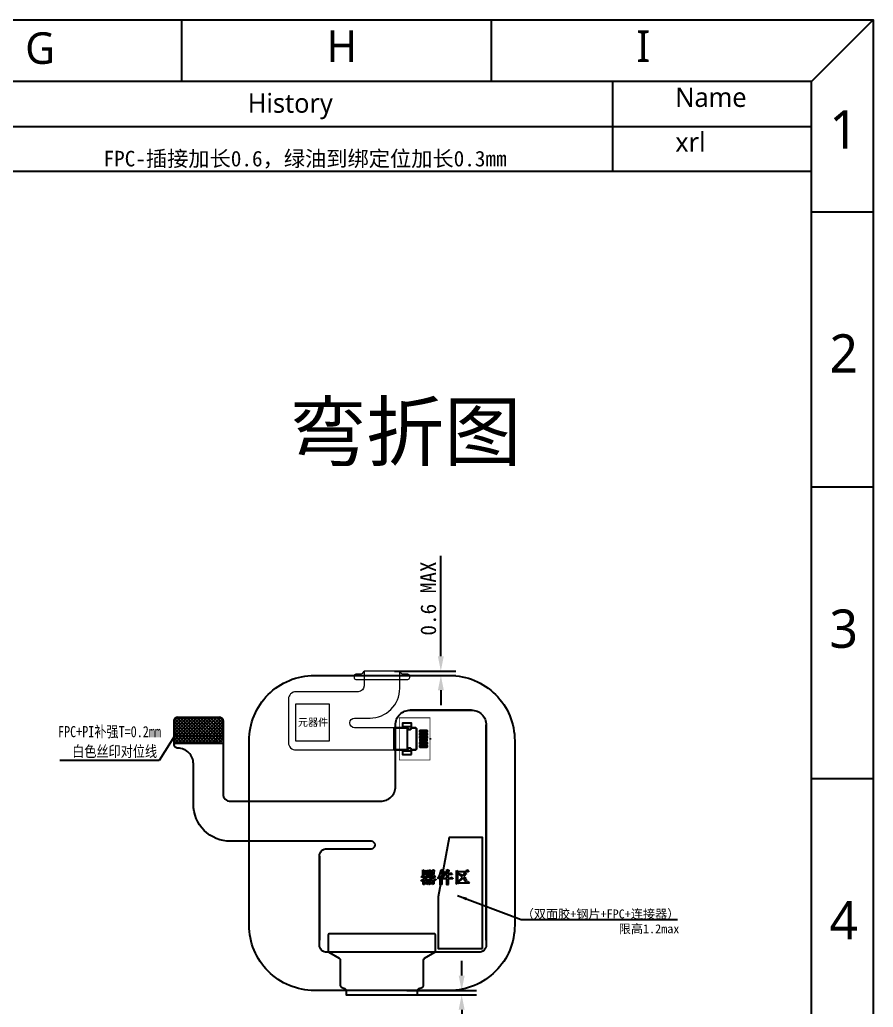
# Model space of a CAD drawing. Header units: millimetres. Extents: x 3387 to 5440, y -3014 to -2537.
# Drawn here: x 4580.7 to 4695.8, y -2670.4 to -2537.2 of the extents above; entities that cross this region are included whole.
import ezdxf

# ---------------------------------------------------------------- set-up
doc = ezdxf.new("R2010")
doc.units = ezdxf.units.MM
for name, color, linetype in [('03___PRT_ALL_CURVES', 7, 'Continuous'), ('06 Cutline', 4, 'Continuous'), ('7_ALL_FEATURES', 7, 'Continuous'), ('BOT', 5, 'Continuous'), ('dim', 3, 'Continuous'), ('FPC-LCM', 30, 'Continuous'), ('LCD', 4, 'Continuous')]:
    doc.layers.add(name, color=color, linetype=linetype)
doc.layers.add('FPC', color=50, linetype='Continuous', lineweight=5)
doc.styles.add('Arial', font='arial.ttf')
doc.styles.add('NOTE', font='ROMANS.shx', dxfattribs={"width": 0.8, "bigfont": 'EXTFONT.shx'})
doc.styles.add('RD', font='ROMAND.shx', dxfattribs={"width": 0.8})
doc.styles.get("Standard").update_dxf_attribs({"font": ''})
doc.styles.add('WMF-ARIAL0', font='')
doc.styles.add('宋体', font='')
doc.styles.add('汉字', font='')
doc.styles.get('Standard').set_extended_font_data('NSimSun')
doc.styles.get('WMF-ARIAL0').set_extended_font_data('Microsoft YaHei')
doc.styles.get('宋体').set_extended_font_data('SimSun')
doc.styles.get('汉字').set_extended_font_data('SimSun')
doc.dimstyles.new('DIM', dxfattribs={"dimtxt": 0.8, "dimasz": 0.8, "dimexe": 0, "dimexo": 0.5, "dimgap": 0.11, "dimtad": 0, "dimzin": 1, "dimdsep": 46, "dimtxsty": 'RD', "dimcen": 0, "dimclrd": 256, "dimclre": 256, "dimclrt": 256, "dimadec": 0, "dimazin": 0, "dimtm": 1e-09, "dimtfac": 1, "dimtofl": 0, "dimtmove": 0, "dimatfit": 3, "dimfxl": 1, "dimlwe": -1, "dimarcsym": 0})
doc.dimstyles.new('STANDARD$0', dxfattribs={"dimtxt": 2.1, "dimasz": 2, "dimexe": 2, "dimexo": 0.1, "dimtad": 1, "dimdec": 5, "dimrnd": 0.005, "dimdsep": 46, "dimtxsty": '宋体', "dimblk": '_FILLED', "dimblk1": '_FILLED', "dimblk2": '_FILLED', "dimcen": 0.09, "dimclrd": 3, "dimclre": 3, "dimclrt": 3, "dimadec": 0, "dimazin": 0, "dimtol": 1, "dimtp": 1e-05, "dimtm": 1e-05, "dimtfac": 1, "dimtdec": 5, "dimtofl": 0, "dimtmove": 0, "dimatfit": 3, "dimldrblk": '_FILLED', "dimfxl": 1, "dimtolj": 1, "dimarcsym": 0})
doc.dimstyles.new('STANDARD$7', dxfattribs={"dimtxt": 1.5, "dimasz": 1.25, "dimexe": 0.25, "dimexo": 0.25, "dimgap": 0.25, "dimtad": 0, "dimzin": 0, "dimdsep": 46, "dimtxsty": 'NOTE', "dimcen": 0.5, "dimclrd": 256, "dimclre": 5, "dimclrt": 256, "dimazin": 0, "dimtfac": 1, "dimtmove": 0, "dimatfit": 1, "dimfxl": 1, "dimtolj": 1, "dimtzin": 0, "dimarcsym": 0})

# ---------------------------------------------------------------- blocks, each defined once
blk = doc.blocks.new('gfc')
at = {"linetype": 'ByBlock'}
for p, q in [((4092.8, -2731.08), (4092.8, -2727.76)), ((4095.9, -2729.51), (4095.9, -2729.34))]:
    blk.add_line(p, q, dxfattribs=at)
at = {"layer": '7_ALL_FEATURES', "color": 7, "linetype": 'Continuous', "const_width": 0.1}
blk.add_lwpolyline([(4091.75, -2726.58), (4095.9, -2726.58), (4095.9, -2732.26), (4091.75, -2732.26)], close=True, dxfattribs=at)
at = {"layer": 'BOT', "color": 40}
for points in [[(4093.4, -2727.32), (4093.4, -2727.76), (4092.2, -2727.76), (4092.2, -2727.32)], [(4095.5, -2728.54), (4095.5, -2728.31), (4094.5, -2728.31), (4094.5, -2728.54)], [(4095.5, -2728.31), (4095.5, -2728.54), (4094.5, -2728.54), (4094.5, -2728.31)], [(4095.5, -2728.94), (4095.5, -2728.71), (4094.5, -2728.71), (4094.5, -2728.94)], [(4095.5, -2728.71), (4095.5, -2728.94), (4094.5, -2728.94), (4094.5, -2728.71)], [(4095.5, -2729.11), (4095.5, -2729.34), (4094.5, -2729.34), (4094.5, -2729.11)], [(4095.5, -2729.74), (4095.5, -2729.51), (4094.5, -2729.51), (4094.5, -2729.74)], [(4095.5, -2729.51), (4095.5, -2729.74), (4094.5, -2729.74), (4094.5, -2729.51)], [(4095.5, -2730.14), (4095.5, -2729.91), (4094.5, -2729.91), (4094.5, -2730.14)], [(4095.5, -2729.91), (4095.5, -2730.14), (4094.5, -2730.14), (4094.5, -2729.91)], [(4095.5, -2730.54), (4095.5, -2730.31), (4094.5, -2730.31), (4094.5, -2730.54)], [(4095.5, -2730.31), (4095.5, -2730.54), (4094.5, -2730.54), (4094.5, -2730.31)], [(4093.4, -2731.08), (4093.4, -2731.52), (4092.2, -2731.52), (4092.2, -2731.08)]]:
    blk.add_lwpolyline(points, close=True, dxfattribs=at)
blk = doc.blocks.new('_FILLED')
at = {"color": 0, "linetype": 'ByBlock'}
blk.add_solid([(0, 0), (-1, 0.2), (-1, -0.2)], dxfattribs=at)
blk = doc.blocks.new('*D363')
at = {"color": 4, "linetype": 'ByBlock', "lineweight": -2}
for p, q in [((4637.49, -2623.08), (4637.49, -2609.53)), ((4631.22, -2625.08), (4639.49, -2625.08)), ((4631.22, -2625.68), (4639.49, -2625.68)), ((4637.49, -2627.68), (4637.49, -2629.68))]:
    blk.add_line(p, q, dxfattribs=at)
at = {"layer": 'Defpoints', "color": 0, "linetype": 'ByBlock'}
for p in [(4631.12, -2625.08), (4631.12, -2625.68), (4637.49, -2625.08)]:
    blk.add_point(p, dxfattribs=at)
at = {"color": 4, "linetype": 'ByBlock', "lineweight": -2, "xscale": 2, "yscale": 2, "zscale": 2}
for p, rotation in [((4637.49, -2625.08), 270), ((4637.49, -2625.68), 90)]:
    blk.add_blockref('_FILLED', p, dxfattribs=dict(at, rotation=rotation))
at = {"color": 4, "linetype": 'ByBlock', "insert": (4635.81, -2615.3), "char_height": 2.1, "attachment_point": 5, "rotation": 90, "style": '宋体'}
blk.add_mtext('\\A1;0.6 MAX', dxfattribs=at)
blk = doc.blocks.new('*D364')
at = {"color": 4, "linetype": 'ByBlock', "lineweight": -2}
for p, q in [((4640.3, -2666.17), (4640.3, -2664.17)), ((4632.88, -2668.17), (4642.3, -2668.17)), ((4632.88, -2668.77), (4642.3, -2668.77)), ((4640.3, -2670.77), (4640.3, -2684.95))]:
    blk.add_line(p, q, dxfattribs=at)
at = {"layer": 'Defpoints', "color": 0, "linetype": 'ByBlock'}
for p in [(4632.78, -2668.17), (4632.78, -2668.77), (4640.3, -2668.77)]:
    blk.add_point(p, dxfattribs=at)
at = {"color": 4, "linetype": 'ByBlock', "lineweight": -2, "xscale": 2, "yscale": 2, "zscale": 2}
for p, rotation in [((4640.3, -2668.17), 270), ((4640.3, -2668.77), 90)]:
    blk.add_blockref('_FILLED', p, dxfattribs=dict(at, rotation=rotation))
at = {"color": 4, "linetype": 'ByBlock', "insert": (4638.62, -2679.18), "char_height": 2.1, "attachment_point": 5, "rotation": 90, "style": '宋体'}
blk.add_mtext('\\A1;0.6 MAX', dxfattribs=at)

msp = doc.modelspace()

# ---------------------------------------------------------------- hatches: boundary and pattern name
at = {"linetype": 'ByBlock'}
h = msp.add_hatch(dxfattribs=at)
h.set_pattern_fill('ANSI37', color=5, scale=0.1, style=0)
h.set_pattern_definition([(45, (743.3053, -294.92453), (-0.224506403, 0.224506403), []), (135, (743.3053, -294.92453), (-0.224506403, -0.224506403), [])])
h.paths.add_polyline_path([(4602.009158, -2631.310803, 0.4142135624), (4601.509158, -2631.810803), (4601.509158, -2633.860827), (4608.109158, -2633.860827), (4608.109158, -2631.810803, 0.4142135624), (4607.609158, -2631.310803)])
h.paths.add_polyline_path([(4601.509158, -2633.860827), (4601.509158, -2634.310803, 0.3563939587), (4601.909158, -2634.800701), (4607.709158, -2634.800701, 0.3563939588), (4608.109158, -2634.310803), (4608.109158, -2633.860827)])
h.paths.add_polyline_path([(4606.877206, -2633.951233), (4607.723074, -2633.951233), (4607.723074, -2634.712208), (4606.877206, -2634.712208)], flags=24)
h.paths.add_polyline_path([(4601.712339, -2633.946013), (4602.140518, -2633.946013), (4602.140518, -2634.706988), (4601.712339, -2634.706988)], flags=24)
at = {"layer": 'FPC', "lineweight": 5}
h = msp.add_hatch(color=255, dxfattribs=at)
h.dxf.hatch_style = 1
h.paths.add_polyline_path([(4608.109158, -2633.860827), (4601.509158, -2633.860827), (4601.509158, -2633.760827), (4608.109158, -2633.760827)])

# ---------------------------------------------------------------- linework, layer by layer
for p, q in [((4687.470843, -2557.669622), (4550.57294, -2557.669622)), ((4601.509143, -2634.800699), (4608.109141, -2634.800701))]:
    msp.add_line(p, q)
msp.add_lwpolyline([(4687.470843, -2787.156909), (4687.470843, -2545.57006), (4325.130308, -2545.57006), (4316.777824, -2537.217576), (4695.823326, -2537.217576), (4695.823326, -2795.509393)], close=True)
at = {"linetype": 'ByBlock'}
for points in [[(4602.522799, -2537.217576), (4602.522799, -2545.57006)], [(4644.285218, -2537.217576), (4644.285218, -2545.57006)], [(4687.470843, -2563.113024), (4695.823326, -2563.113024)], [(4687.470843, -2600.245585), (4695.823326, -2600.245585)], [(4687.470843, -2639.594265), (4695.823326, -2639.594265)]]:
    msp.add_lwpolyline(points, dxfattribs=at)
for points in [[(4687.470843, -2545.57006), (4695.823326, -2537.217576)], [(4660.695069, -2557.669622), (4660.695069, -2545.57006)], [(4550.57294, -2551.619841), (4687.470843, -2551.619841)]]:
    msp.add_lwpolyline(points)
msp.add_lwpolyline([(4631.212927, -2635.727421), (4633.012927, -2635.727421), (4633.012927, -2635.679731, -0.4142135624), (4633.212927, -2635.479731), (4633.312927, -2635.479731, -0.4142135624), (4633.512927, -2635.679731), (4633.512927, -2635.727421), (4634.062927, -2635.727421, 0.4142135624), (4634.212927, -2635.577421), (4634.212927, -2632.877421, 0.4142135624), (4634.062927, -2632.727421), (4633.512927, -2632.727421), (4633.512927, -2632.775111, -0.4142135624), (4633.312927, -2632.975111), (4633.212927, -2632.975111, -0.4142135624), (4633.012927, -2632.775111), (4633.012927, -2632.727421), (4631.212927, -2632.727421), (4631.212927, -2635.727421), (4631.212927, -2632.727421), (4633.012927, -2632.727421), (4633.012927, -2632.775111, 0.4142135624), (4633.212927, -2632.975111), (4633.312927, -2632.975111, 0.4142135624), (4633.512927, -2632.775111), (4633.512927, -2632.727421), (4634.062927, -2632.727421, -0.4142135624), (4634.212927, -2632.877421), (4634.212927, -2635.577421, -0.4142135624), (4634.062927, -2635.727421), (4633.512927, -2635.727421), (4633.512927, -2635.679731, 0.4142135624), (4633.312927, -2635.479731), (4633.212927, -2635.479731, 0.4142135624), (4633.012927, -2635.679731), (4633.012927, -2635.727421)], format="xyb", close=True)
at = {"layer": '03___PRT_ALL_CURVES', "color": 4, "linetype": 'Continuous'}
for p, q in [((4635.057303, -2651.920583), (4635.240636, -2652.030583)), ((4635.057303, -2652.653916), (4635.057303, -2651.920583)), ((4635.240636, -2652.030583), (4635.497303, -2652.030583)), ((4635.240636, -2652.103916), (4635.497303, -2652.103916)), ((4635.240636, -2652.433916), (4635.240636, -2652.103916)), ((4635.497303, -2652.433916), (4635.240636, -2652.433916)), ((4635.497303, -2652.030583), (4635.533969, -2651.95725)), ((4635.497303, -2652.103916), (4635.497303, -2652.433916)), ((4635.533969, -2651.95725), (4635.570636, -2651.95725)), ((4635.570636, -2651.95725), (4635.717303, -2652.06725)), ((4635.717303, -2652.103916), (4635.643969, -2652.140583)), ((4635.643969, -2652.140583), (4635.643969, -2652.50725)), ((4635.717303, -2652.06725), (4635.717303, -2652.103916)), ((4635.900636, -2651.920583), (4636.120636, -2652.030583)), ((4635.900636, -2652.543916), (4635.900636, -2651.920583)), ((4636.08397, -2652.103916), (4636.377303, -2652.103916)), ((4636.08397, -2652.433916), (4636.08397, -2652.103916)), ((4636.377303, -2652.433916), (4636.08397, -2652.433916)), ((4636.120636, -2652.030583), (4636.340636, -2652.030583)), ((4636.340636, -2652.030583), (4636.413969, -2651.883916)), ((4636.377303, -2652.103916), (4636.377303, -2652.433916)), ((4636.413969, -2651.883916), (4636.450636, -2651.883916)), ((4636.450636, -2651.883916), (4636.633969, -2652.030583)), ((4636.633969, -2652.06725), (4636.560636, -2652.140583)), ((4636.560636, -2652.140583), (4636.560636, -2652.50725)), ((4636.633969, -2652.030583), (4636.633969, -2652.06725)), ((4637.293969, -2652.690583), (4637.440636, -2652.250583)), ((4637.440636, -2652.250583), (4637.550636, -2651.84725)), ((4637.697303, -2652.06725), (4637.513969, -2652.50725)), ((4637.550636, -2651.84725), (4637.770636, -2651.95725)), ((4637.770636, -2651.993916), (4637.697303, -2652.06725)), ((4637.697303, -2652.983916), (4637.953969, -2652.103916)), ((4637.770636, -2651.95725), (4637.770636, -2651.993916)), ((4637.953969, -2652.103916), (4638.137303, -2652.213916)), ((4638.100636, -2652.28725), (4638.027303, -2652.433916)), ((4638.027303, -2652.433916), (4638.28397, -2652.433916)), ((4638.137303, -2652.250583), (4638.100636, -2652.28725)), ((4638.137303, -2652.213916), (4638.137303, -2652.250583)), ((4638.28397, -2651.84725), (4638.577303, -2651.95725)), ((4638.28397, -2652.433916), (4638.28397, -2651.84725)), ((4638.50397, -2652.103916), (4638.467303, -2652.433916)), ((4638.467303, -2652.433916), (4638.723969, -2652.433916)), ((4638.577303, -2651.993916), (4638.50397, -2652.103916)), ((4638.577303, -2651.95725), (4638.577303, -2651.993916)), ((4638.723969, -2652.433916), (4638.833969, -2652.323916)), ((4638.833969, -2652.323916), (4638.870636, -2652.323916)), ((4638.870636, -2652.323916), (4639.017303, -2652.50725)), ((4639.603969, -2651.993916), (4639.787303, -2652.103916)), ((4639.603969, -2653.60725), (4639.603969, -2651.993916)), ((4641.217303, -2652.17725), (4639.750636, -2652.17725)), ((4639.750636, -2652.17725), (4639.750636, -2653.643916)), ((4639.787303, -2652.103916), (4640.887303, -2652.103916)), ((4639.860636, -2652.39725), (4639.897303, -2652.39725)), ((4639.860636, -2652.433916), (4639.860636, -2652.39725)), ((4640.080636, -2652.61725), (4639.860636, -2652.433916)), ((4639.897303, -2652.39725), (4640.227303, -2652.543916)), ((4640.483969, -2652.72725), (4640.740636, -2652.250583)), ((4640.740636, -2652.250583), (4640.923969, -2652.433916)), ((4640.887303, -2652.103916), (4641.033969, -2651.920583)), ((4640.923969, -2652.433916), (4640.887303, -2652.470583)), ((4641.033969, -2651.920583), (4641.070636, -2651.920583)), ((4641.070636, -2651.920583), (4641.217303, -2652.140583)), ((4641.217303, -2652.140583), (4641.217303, -2652.17725)), ((4634.800636, -2653.38725), (4635.130636, -2653.16725)), ((4634.837303, -2653.38725), (4634.800636, -2653.38725)), ((4634.837303, -2652.800583), (4635.533969, -2652.800583)), ((4634.873969, -2652.873916), (4634.837303, -2652.800583)), ((4635.093969, -2653.313916), (4634.837303, -2653.38725)), ((4635.460636, -2652.873916), (4634.873969, -2652.873916)), ((4635.093969, -2652.653916), (4635.057303, -2652.653916)), ((4635.240636, -2652.61725), (4635.093969, -2652.653916)), ((4635.093969, -2653.900583), (4635.093969, -2653.313916)), ((4635.130636, -2653.16725), (4635.313969, -2653.020583)), ((4635.497303, -2652.50725), (4635.240636, -2652.50725)), ((4635.240636, -2652.50725), (4635.240636, -2652.61725)), ((4635.277303, -2653.313916), (4635.533969, -2653.313916)), ((4635.277303, -2653.643916), (4635.277303, -2653.313916)), ((4635.533969, -2653.643916), (4635.277303, -2653.643916)), ((4635.533969, -2653.71725), (4635.277303, -2653.71725)), ((4635.277303, -2653.71725), (4635.277303, -2653.863916)), ((4635.313969, -2653.020583), (4635.460636, -2652.873916)), ((4635.460636, -2653.05725), (4635.313969, -2653.240583)), ((4635.313969, -2653.240583), (4635.497303, -2653.240583)), ((4635.643969, -2652.873916), (4635.460636, -2653.05725)), ((4635.497303, -2652.580583), (4635.497303, -2652.50725)), ((4635.533969, -2652.580583), (4635.497303, -2652.580583)), ((4635.497303, -2653.240583), (4635.570636, -2653.130583)), ((4635.533969, -2652.800583), (4635.680636, -2652.470583)), ((4635.643969, -2652.50725), (4635.533969, -2652.580583)), ((4635.533969, -2653.313916), (4635.533969, -2653.643916)), ((4635.533969, -2653.82725), (4635.533969, -2653.71725)), ((4635.570636, -2653.130583), (4635.607303, -2653.130583)), ((4635.607303, -2653.130583), (4635.753969, -2653.27725)), ((4635.97397, -2652.873916), (4635.643969, -2652.873916)), ((4635.680636, -2652.470583), (4635.900636, -2652.580583)), ((4635.753969, -2653.313916), (4635.680636, -2653.350583)), ((4635.680636, -2653.350583), (4635.680636, -2653.790583)), ((4635.900636, -2652.61725), (4635.717303, -2652.800583)), ((4635.717303, -2652.800583), (4636.19397, -2652.800583)), ((4635.753969, -2653.27725), (4635.753969, -2653.313916)), ((4635.86397, -2653.130583), (4636.047303, -2653.240583)), ((4635.86397, -2653.863916), (4635.86397, -2653.130583)), ((4635.937303, -2652.580583), (4635.900636, -2652.543916)), ((4635.900636, -2652.580583), (4635.900636, -2652.61725)), ((4635.97397, -2652.580583), (4635.937303, -2652.580583)), ((4636.010636, -2652.61725), (4635.97397, -2652.580583)), ((4636.120636, -2653.05725), (4635.97397, -2652.873916)), ((4636.120636, -2652.763916), (4636.010636, -2652.61725)), ((4636.047303, -2653.240583), (4636.30397, -2653.240583)), ((4636.047303, -2653.313916), (4636.30397, -2653.313916)), ((4636.047303, -2653.643916), (4636.047303, -2653.313916)), ((4636.30397, -2653.643916), (4636.047303, -2653.643916)), ((4636.30397, -2653.71725), (4636.047303, -2653.71725)), ((4636.047303, -2653.71725), (4636.047303, -2653.82725)), ((4636.377303, -2652.50725), (4636.08397, -2652.50725)), ((4636.08397, -2652.50725), (4636.08397, -2652.543916)), ((4636.08397, -2652.543916), (4636.267303, -2652.61725)), ((4636.19397, -2652.800583), (4636.120636, -2652.763916)), ((4636.743969, -2652.873916), (4636.120636, -2652.873916)), ((4636.120636, -2652.873916), (4636.230636, -2652.983916)), ((4636.30397, -2653.240583), (4636.120636, -2653.05725)), ((4636.230636, -2652.983916), (4636.377303, -2653.05725)), ((4636.267303, -2652.61725), (4636.267303, -2652.800583)), ((4636.267303, -2652.800583), (4636.450636, -2652.800583)), ((4636.30397, -2653.313916), (4636.30397, -2653.643916)), ((4636.30397, -2653.82725), (4636.30397, -2653.71725)), ((4636.377303, -2652.580583), (4636.377303, -2652.50725)), ((4636.413969, -2652.61725), (4636.377303, -2652.580583)), ((4636.377303, -2653.05725), (4636.560636, -2653.130583)), ((4636.560636, -2652.50725), (4636.413969, -2652.61725)), ((4636.450636, -2652.800583), (4636.560636, -2652.653916)), ((4636.633969, -2653.38725), (4636.523969, -2653.313916)), ((4636.523969, -2653.313916), (4636.523969, -2653.790583)), ((4636.560636, -2652.653916), (4636.780636, -2652.83725)), ((4636.560636, -2653.130583), (4636.817303, -2653.16725)), ((4636.670636, -2653.313916), (4636.633969, -2653.38725)), ((4636.707303, -2653.27725), (4636.670636, -2653.313916)), ((4636.817303, -2653.240583), (4636.707303, -2653.27725)), ((4636.780636, -2652.83725), (4636.743969, -2652.873916)), ((4636.817303, -2653.16725), (4636.817303, -2653.240583)), ((4637.073969, -2653.05725), (4637.293969, -2652.690583)), ((4637.110636, -2653.093916), (4637.073969, -2653.05725)), ((4637.330636, -2652.873916), (4637.110636, -2653.093916)), ((4637.40397, -2652.72725), (4637.330636, -2652.873916)), ((4637.40397, -2653.93725), (4637.40397, -2652.72725)), ((4637.513969, -2652.50725), (4637.62397, -2652.580583)), ((4637.62397, -2652.580583), (4637.62397, -2653.863916)), ((4637.62397, -2653.020583), (4638.28397, -2653.020583)), ((4637.660636, -2653.093916), (4637.62397, -2653.020583)), ((4638.28397, -2653.093916), (4637.660636, -2653.093916)), ((4637.733969, -2652.983916), (4637.697303, -2652.983916)), ((4637.880636, -2652.763916), (4637.733969, -2652.983916)), ((4637.990636, -2652.543916), (4637.880636, -2652.763916)), ((4638.28397, -2652.543916), (4637.990636, -2652.543916)), ((4638.28397, -2653.020583), (4638.28397, -2652.543916)), ((4638.28397, -2653.93725), (4638.28397, -2653.093916)), ((4639.017303, -2652.543916), (4638.467303, -2652.543916)), ((4638.467303, -2652.543916), (4638.467303, -2653.020583)), ((4638.467303, -2653.020583), (4638.797303, -2653.020583)), ((4639.090636, -2653.093916), (4638.467303, -2653.093916)), ((4638.467303, -2653.093916), (4638.467303, -2653.900583)), ((4638.797303, -2653.020583), (4638.870636, -2652.873916)), ((4638.870636, -2652.873916), (4638.907303, -2652.873916)), ((4638.907303, -2652.873916), (4639.090636, -2653.05725)), ((4639.017303, -2652.50725), (4639.017303, -2652.543916)), ((4639.090636, -2653.05725), (4639.090636, -2653.093916)), ((4639.530636, -2653.680583), (4639.603969, -2653.60725)), ((4639.677303, -2653.82725), (4639.530636, -2653.680583)), ((4639.750636, -2653.71725), (4639.677303, -2653.82725)), ((4639.750636, -2653.643916), (4640.997303, -2653.643916)), ((4641.327303, -2653.71725), (4639.750636, -2653.71725)), ((4639.787303, -2653.533916), (4640.080636, -2653.240583)), ((4639.787303, -2653.570583), (4639.787303, -2653.533916)), ((4639.82397, -2653.60725), (4639.787303, -2653.570583)), ((4640.15397, -2653.313916), (4639.82397, -2653.60725)), ((4640.373969, -2652.873916), (4640.080636, -2652.61725)), ((4640.080636, -2653.240583), (4640.373969, -2652.873916)), ((4640.483969, -2652.983916), (4640.15397, -2653.313916)), ((4640.227303, -2652.543916), (4640.483969, -2652.72725)), ((4640.59397, -2653.05725), (4640.483969, -2652.983916)), ((4640.850636, -2652.470583), (4640.59397, -2652.83725)), ((4640.59397, -2652.83725), (4640.850636, -2653.05725)), ((4640.740636, -2653.313916), (4640.59397, -2653.05725)), ((4640.777303, -2653.423916), (4640.740636, -2653.313916)), ((4640.850636, -2653.460583), (4640.777303, -2653.423916)), ((4640.887303, -2652.470583), (4640.850636, -2652.470583)), ((4640.850636, -2653.05725), (4640.923969, -2653.240583)), ((4640.887303, -2653.460583), (4640.850636, -2653.460583)), ((4640.923969, -2653.423916), (4640.887303, -2653.460583)), ((4640.923969, -2653.240583), (4640.960636, -2653.350583)), ((4640.960636, -2653.350583), (4640.923969, -2653.423916)), ((4640.997303, -2653.643916), (4641.14397, -2653.460583)), ((4641.14397, -2653.460583), (4641.180636, -2653.460583)), ((4641.180636, -2653.460583), (4641.363969, -2653.680583)), ((4641.363969, -2653.680583), (4641.327303, -2653.71725)), ((4635.130636, -2653.900583), (4635.093969, -2653.900583)), ((4635.277303, -2653.863916), (4635.130636, -2653.900583)), ((4635.570636, -2653.863916), (4635.533969, -2653.82725)), ((4635.680636, -2653.790583), (4635.570636, -2653.863916)), ((4635.900636, -2653.900583), (4635.86397, -2653.863916)), ((4636.047303, -2653.82725), (4635.900636, -2653.900583)), ((4636.377303, -2653.863916), (4636.30397, -2653.82725)), ((4636.523969, -2653.790583), (4636.377303, -2653.863916)), ((4637.440636, -2653.93725), (4637.40397, -2653.93725)), ((4637.62397, -2653.863916), (4637.440636, -2653.93725)), ((4638.320636, -2653.973916), (4638.28397, -2653.93725)), ((4638.467303, -2653.900583), (4638.320636, -2653.973916))]:
    msp.add_line(p, q, dxfattribs=at)
at = {"layer": '06 Cutline'}
msp.add_lwpolyline([(4634.339505, -2668.767569), (4634.339505, -2668.20637, -0.3152987889), (4634.536899, -2667.924462), (4634.949958, -2667.774121, 0.3152987889), (4635.147352, -2667.492213), (4635.147352, -2664.084882, -0.2636431542), (4635.293191, -2663.827521), (4636.685125, -2662.993748, 0.2636431542), (4636.782352, -2662.822174), (4636.782352, -2660.728175, 0.4142135624), (4636.582352, -2660.528175), (4622.492352, -2660.528175, 0.4142135624), (4622.292352, -2660.728175), (4622.292352, -2662.822174, 0.2636431542), (4622.389578, -2662.993748), (4623.781512, -2663.827521, -0.2636431542), (4623.927352, -2664.084882), (4623.927352, -2667.492213, 0.3152987889), (4624.124745, -2667.774121), (4624.537804, -2667.924462, -0.3152987889), (4624.735198, -2668.20637), (4624.735198, -2668.767569)], format="xyb", close=True, dxfattribs=at)
at = {"layer": '7_ALL_FEATURES', "color": 7, "linetype": 'Continuous'}
for p, q in [((4641.613636, -2630.34901), (4633.373636, -2630.34901)), ((4641.613636, -2630.34901), (4633.373636, -2630.34901)), ((4601.509158, -2631.810803), (4601.509158, -2634.985804)), ((4643.613636, -2661.367583), (4643.613636, -2632.34901)), ((4608.109158, -2634.310803), (4608.109158, -2641.64901)), ((4609.109158, -2642.64901), (4629.373636, -2642.64901)), ((4628.113636, -2648.04901), (4609.109158, -2648.04901)), ((4643.113636, -2656.867583), (4643.113636, -2648.867583)), ((4621.113636, -2650.04901), (4621.113636, -2661.367583)), ((4638.652818, -2668.167639), (4638.46041, -2668.167639))]:
    msp.add_line(p, q, dxfattribs=at)
at = {"layer": '7_ALL_FEATURES', "color": 1, "linetype": 'Continuous'}
msp.add_lwpolyline([(4643.113636, -2662.527583), (4643.113636, -2647.527583), (4638.613636, -2647.527583), (4637.113636, -2655.527583), (4637.113636, -2662.527583)], close=True, dxfattribs=at)
at = {"layer": '7_ALL_FEATURES', "color": 7, "linetype": 'Continuous', "start_tangent": (-0.2764663141, 0.9610236091), "end_tangent": (-0.0073899808, 0.9999726937)}
msp.add_spline([(4601.528634, -2635.12402), (4601.509158, -2634.985804)], degree=3, dxfattribs=at)
at = {"layer": 'FPC', "linetype": 'Continuous'}
msp.add_line((4631.937377, -2625.077639), (4627.137377, -2625.077639), dxfattribs=at)
at = {"layer": 'FPC', "color": 255, "lineweight": 5}
msp.add_line((4601.509158, -2633.860827), (4608.109158, -2633.860827), dxfattribs=at)
at = {"layer": 'FPC', "linetype": 'Continuous'}
for points in [[(4627.127679, -2625.077639, -0.049359323), (4627.137377, -2625.175639), (4627.137377, -2627.072324, -0.4141399758), (4626.337578, -2627.872324), (4617.937125, -2627.874435, 0.4141399763), (4616.937377, -2628.874435), (4616.937377, -2634.727421, 0.4142135623), (4617.937377, -2635.727421), (4633.012927, -2635.727421)], [(4631.212927, -2632.727421), (4625.849464, -2632.727421, -1), (4625.849464, -2631.420788), (4627.937377, -2631.420788, 0.4142135625), (4631.937377, -2627.420788), (4631.937377, -2625.175639, -0.0493593275), (4631.947075, -2625.077639, -0.0493593275)], [(4631.947075, -2625.077639, 0.3575441392), (4632.437377, -2625.479639), (4632.997315, -2625.479639, -0.4142135624), (4633.247315, -2625.729639), (4633.247315, -2625.999639, -0.4142135624), (4632.997315, -2626.249639), (4626.07732, -2626.249639, -0.4142135624), (4625.82732, -2625.999639), (4625.82732, -2625.729639, -0.4142135624), (4626.07732, -2625.479639), (4626.637377, -2625.479639, 0.3575441392), (4627.127679, -2625.077639)]]:
    msp.add_lwpolyline(points, format="xyb", dxfattribs=at)
msp.add_lwpolyline([(4617.937377, -2634.527421), (4617.937377, -2629.527421), (4622.437377, -2629.527421), (4622.437377, -2634.527421)], close=True, dxfattribs=at)
at = {"layer": 'FPC-LCM', "linetype": 'Continuous'}
for p, q in [((4602.009158, -2631.310803), (4607.609158, -2631.310803)), ((4608.109158, -2634.310803), (4608.109158, -2631.810803))]:
    msp.add_line(p, q, dxfattribs=at)
msp.add_lwpolyline([(4601.509158, -2631.810803, -0.4142135624), (4602.009158, -2631.310803), (4607.609158, -2631.310803, -0.4142135624), (4608.109158, -2631.810803), (4608.109158, -2634.310803), (4608.109158, -2641.64901, 0.4142135624), (4609.109158, -2642.64901), (4629.373636, -2642.64901, 0.4142135624), (4631.373636, -2640.64901), (4631.373636, -2632.34901, -0.4142135624), (4633.373636, -2630.34901), (4641.613636, -2630.34901, -0.4142135624), (4643.613636, -2632.34901), (4643.613636, -2662.027583, -0.4142135624), (4642.613636, -2663.027583), (4622.113636, -2663.027583, -0.4142135624), (4621.113636, -2662.027583), (4621.113636, -2650.04901, -0.4142135624), (4622.113636, -2649.04901), (4628.113636, -2649.04901, 1), (4628.113636, -2648.04901), (4609.109158, -2648.04901, -0.4142135624), (4604.109158, -2643.04901), (4604.109158, -2637.585804, 0.4142135624), (4602.009158, -2635.485804), (4602.009158, -2635.485804, -0.4142135625), (4601.509158, -2634.985804), (4601.509158, -2631.810803)], format="xyb", dxfattribs=at)
for centre, start, end in [((4602.009158, -2631.810803), 90, 180), ((4607.609158, -2631.810803), 0, 90)]:
    msp.add_arc(centre, 0.5, start, end, dxfattribs=at)
at = {"layer": 'LCD', "color": 3, "linetype": 'Continuous', "lineweight": -3, "ltscale": 3.463696}
msp.add_lwpolyline([(4647.452818, -2634.479639), (4647.452818, -2659.367639, -0.4142135624), (4638.652818, -2668.167639), (4620.421818, -2668.167639, -0.4142135624), (4611.621818, -2659.367639), (4611.621818, -2634.479639, -0.4142135624), (4620.421818, -2625.679639), (4638.652818, -2625.679639, -0.4142135624)], format="xyb", close=True, dxfattribs=at)

# ---------------------------------------------------------------- block references
at = {"linetype": 'ByBlock', "xscale": -1, "rotation": 180}
msp.add_blockref('gfc', (540.135279, -5363.654821), dxfattribs=at)

# ---------------------------------------------------------------- texts
at = {"style": 'WMF-ARIAL0'}
for s, height, p in [('G', 4.254524, (4581.41605, -2543.166053)), ('H', 4.254524, (4622.095695, -2542.909368)), ('I', 4.254524, (4663.858114, -2542.909368)), ('History', 2.6168627, (4611.436611, -2549.764148)), ('Name', 2.6168627, (4669.117159, -2548.980647)), ('1', 5.169759, (4689.915602, -2554.592817)), ('xrl', 2.6168627, (4669.117159, -2555.030428)), ('2', 5.169759, (4689.915602, -2584.817541)), ('3', 5.169759, (4689.915602, -2621.950102)), ('4', 5.169759, (4689.915602, -2661.298783))]:
    msp.add_text(s, height=height, dxfattribs=at).set_placement(p)
at = {"linetype": 'ByBlock', "insert": (4591.983717, -2554.900907), "char_height": 2.1, "width": 59.83064246, "attachment_point": 1}
msp.add_mtext('FPC-插接加长0.6，绿油到绑定位加长0.3mm', dxfattribs=at)
at = {"layer": 'dim', "lineweight": 9, "insert": (4617.039338, -2588.945045), "char_height": 7.65625, "width": 93.04248649, "attachment_point": 1, "style": 'Arial'}
msp.add_mtext('弯折图', dxfattribs=at)
at = {"layer": 'dim', "lineweight": 5, "char_height": 1.5, "style": 'RD'}
for s, insert, width, attachment_point in [('{\\fSimSun|b0|i0|c134|p2;FPC+PI补强T=0.2mm}', (4599.731821, -2632.506631), 15.09189174, 3), ('{\\fSimSun|b0|i0|c134|p2;白色丝印对位线}', (4599.212378, -2636.830818), 12.93039335, 9)]:
    msp.add_mtext(s, dxfattribs=dict(at, insert=insert, width=width, attachment_point=attachment_point))
at = {"layer": 'dim', "color": 1, "width": 21.64745601, "attachment_point": 9, "style": 'Arial'}
for s, insert, char_height in [('{\\fSimHei|b0|i0|c134|p49;元器件}', (4622.300862, -2632.607688), 1), ('{\\fSimHei|b0|i0|c134|p49;（双面胶+钢片+FPC+连接器）\\P    限高1.2max} ', (4669.664527, -2660.582975), 1.2)]:
    msp.add_mtext(s, dxfattribs=dict(at, insert=insert, char_height=char_height))
at = {"layer": 'FPC', "color": 1, "linetype": 'Continuous', "char_height": 0.5, "width": 0.50344716, "attachment_point": 7, "style": '汉字'}
for s, insert in [('{\\fMicrosoft YaHei|b0|i0|c134|p34;\\C255;1}', (4601.837339, -2634.581988)), ('{\\fMicrosoft YaHei|b0|i0|c134|p34;\\C255;21}', (4607.002206, -2634.587208))]:
    msp.add_mtext(s, dxfattribs=dict(at, insert=insert))

# ---------------------------------------------------------------- dimensions: what is measured, and where the dimension line sits
at = {"linetype": 'ByBlock'}
dim = msp.add_linear_dim(base=(4637.488553, -2625.077639), p1=(4631.124332, -2625.679639), p2=(4631.124332, -2625.077639), angle=90, text='<> MAX', dimstyle='STANDARD$0', override={"dimgap": 0.625, "dimdec": 2, "dimclrd": 4, "dimclre": 4, "dimclrt": 4, "dimtol": 0, "dimlim": 0}, dxfattribs=at)
dim.commit()
dim.dimension.update_dxf_attribs({"geometry": '*D363', "text_midpoint": (4635.807687, -2615.302359)})
dim = msp.add_linear_dim(base=(4640.29693, -2668.767569), p1=(4632.783498, -2668.167639), p2=(4632.783498, -2668.767569), angle=90, text='<> MAX', dimstyle='STANDARD$0', override={"dimdec": 2, "dimclrd": 4, "dimclre": 4, "dimclrt": 4, "dimtol": 0}, dxfattribs=at)
dim.commit()
dim.dimension.update_dxf_attribs({"geometry": '*D364', "text_midpoint": (4640.29693, -2679.176368), "dimtype": 160})

# ---------------------------------------------------------------- leaders
msp.add_leader([(4639.743003, -2655.380253), (4648.344793, -2658.602999), (4669.411232, -2658.602999)], dimstyle='STANDARD$7', override={"dimgap": 0.25, "dimtad": 0, "dimarcsym": 1}, dxfattribs=at)
at = {"layer": 'dim', "lineweight": 5}
msp.add_leader([(4601.798445, -2633.514495), (4599.470188, -2637.135408), (4586.109454, -2637.135408)], dimstyle='DIM', override={"dimgap": 0.11, "dimtad": 0, "dimfxl": 0.8, "dimarcsym": 1}, dxfattribs=at)

doc.saveas('drawing.dxf')
